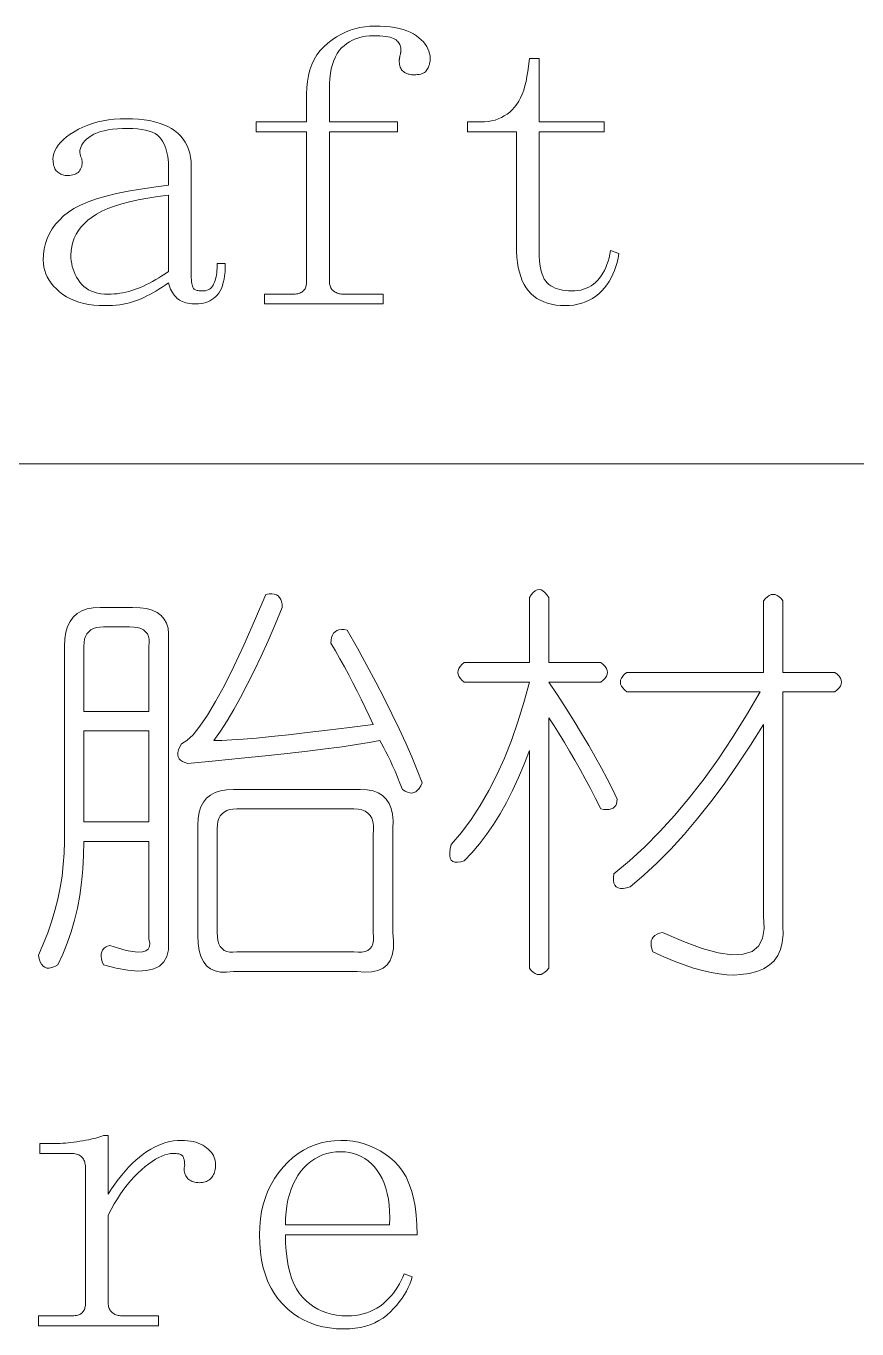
# Model space of a CAD drawing. Extents: x 1 to 297, y 1 to 210.
# Drawn here: x 4.5 to 8.88, y 35.78 to 42.65 of the extents above; entities that cross this region are included whole.
import ezdxf

# ---------------------------------------------------------------- set-up
doc = ezdxf.new("R2010")
doc.units = 0

msp = doc.modelspace()

# ---------------------------------------------------------------- linework, layer by layer
at = {"color": 7, "lineweight": 13}
msp.add_line((1.3055, 40.342), (219.3213, 40.342), dxfattribs=at)
for points in [[(5.9826, 42.2906), (5.9838, 42.3257), (5.9871, 42.359), (5.9927, 42.3905), (6.0005, 42.4202), (6.0105, 42.4481), (6.0228, 42.4742), (6.0372, 42.4985), (6.054, 42.521), (6.0729, 42.5417), (6.0941, 42.5606), (6.1166, 42.5777), (6.1397, 42.593), (6.1632, 42.6065), (6.1873, 42.6182), (6.2119, 42.6281), (6.237, 42.6362), (6.2627, 42.6425), (6.2888, 42.647), (6.3155, 42.6497), (6.3426, 42.6506), (6.3711, 42.6501), (6.398, 42.6485), (6.4235, 42.6459), (6.4476, 42.6423), (6.4701, 42.6377), (6.4913, 42.6321), (6.5109, 42.6254), (6.5292, 42.6177), (6.5459, 42.6089), (6.5612, 42.5991), (6.5751, 42.5887), (6.5874, 42.5779), (6.5984, 42.5667), (6.6078, 42.5553), (6.6159, 42.5434), (6.6224, 42.5313), (6.6275, 42.5187), (6.6312, 42.5059), (6.6333, 42.4927), (6.6341, 42.4791), (6.6339, 42.4724), (6.6334, 42.4658), (6.6325, 42.4593), (6.6313, 42.4531), (6.6298, 42.447), (6.6279, 42.4411), (6.6257, 42.4353), (6.6231, 42.4298), (6.6202, 42.4244), (6.6169, 42.4191), (6.6132, 42.4143), (6.6087, 42.4099), (6.6036, 42.406), (6.5977, 42.4027), (6.5912, 42.3999), (6.584, 42.3975), (6.5761, 42.3957), (6.5676, 42.3945), (6.5583, 42.3937), (6.5484, 42.3934), (6.5416, 42.3936), (6.5352, 42.3941), (6.5289, 42.395), (6.523, 42.3962), (6.5173, 42.3977), (6.5118, 42.3996), (6.5067, 42.4018), (6.5017, 42.4044), (6.4971, 42.4073), (6.4926, 42.4106), (6.4886, 42.4143), (6.4849, 42.4185), (6.4817, 42.4232), (6.4789, 42.4284), (6.4766, 42.4341), (6.4746, 42.4404), (6.4731, 42.4472), (6.4721, 42.4545), (6.4714, 42.4623), (6.4712, 42.4706), (6.4713, 42.4724), (6.4714, 42.4743), (6.4716, 42.4765), (6.4719, 42.4788), (6.4723, 42.4813), (6.4728, 42.4839), (6.4733, 42.4868), (6.474, 42.4898), (6.4747, 42.4929), (6.4755, 42.4963), (6.4763, 42.4996), (6.477, 42.5028), (6.4777, 42.5058), (6.4782, 42.5086), (6.4787, 42.5113), (6.4791, 42.5138), (6.4794, 42.5161), (6.4796, 42.5182), (6.4797, 42.5202), (6.4798, 42.522), (6.4795, 42.5287), (6.4788, 42.5352), (6.4775, 42.5414), (6.4757, 42.5474), (6.4734, 42.5531), (6.4705, 42.5585), (6.4672, 42.5637), (6.4633, 42.5686), (6.459, 42.5733), (6.4541, 42.5777), (6.4482, 42.5818), (6.441, 42.5854), (6.4325, 42.5886), (6.4225, 42.5914), (6.4112, 42.5938), (6.3985, 42.5957), (6.3845, 42.5972), (6.369, 42.5983), (6.3522, 42.5989), (6.3341, 42.5991), (6.3139, 42.5985), (6.2945, 42.5966), (6.2758, 42.5934), (6.258, 42.5889), (6.2409, 42.5831), (6.2245, 42.576), (6.209, 42.5676), (6.1942, 42.558), (6.1802, 42.5471), (6.1669, 42.5349), (6.1547, 42.5211), (6.1438, 42.5055), (6.1341, 42.4882), (6.1258, 42.469), (6.1187, 42.4481), (6.1129, 42.4253), (6.1084, 42.4008), (6.1052, 42.3744), (6.1033, 42.3462), (6.1026, 42.3163), (6.1026, 42.1449), (6.4626, 42.1449), (6.4626, 42.0934), (6.1026, 42.0934), (6.1026, 41.3049), (6.1029, 41.2982), (6.1035, 41.2918), (6.1046, 41.2858), (6.1061, 41.2802), (6.108, 41.2749), (6.1104, 41.2699), (6.1131, 41.2653), (6.1164, 41.261), (6.12, 41.257), (6.1241, 41.2534), (6.1285, 41.2502), (6.1332, 41.2473), (6.1381, 41.2447), (6.1433, 41.2425), (6.1487, 41.2406), (6.1544, 41.239), (6.1604, 41.2378), (6.1666, 41.237), (6.1731, 41.2365), (6.1798, 41.2363), (6.3855, 41.2363), (6.3855, 41.1849), (5.7598, 41.1849), (5.7598, 41.2363), (5.9055, 41.2363), (5.9138, 41.2365), (5.9216, 41.237), (5.9289, 41.2378), (5.9357, 41.239), (5.9419, 41.2406), (5.9477, 41.2425), (5.9529, 41.2447), (5.9576, 41.2473), (5.9618, 41.2502), (5.9655, 41.2534), (5.9688, 41.257), (5.9717, 41.261), (5.9742, 41.2653), (5.9765, 41.2699), (5.9784, 41.2749), (5.9799, 41.2802), (5.9811, 41.2858), (5.982, 41.2918), (5.9825, 41.2982), (5.9826, 41.3049), (5.9826, 42.0934), (5.7169, 42.0934), (5.7169, 42.1449), (5.9826, 42.1449)], [(7.2084, 41.4591), (7.2088, 41.4359), (7.2101, 41.4142), (7.2122, 41.3941), (7.2152, 41.3755), (7.2191, 41.3584), (7.2238, 41.3429), (7.2294, 41.3289), (7.2358, 41.3165), (7.2431, 41.3056), (7.2512, 41.2963), (7.2602, 41.2881), (7.2701, 41.2809), (7.2808, 41.2744), (7.2924, 41.2689), (7.3048, 41.2641), (7.3181, 41.2603), (7.3322, 41.2573), (7.3472, 41.2551), (7.3631, 41.2539), (7.3798, 41.2534), (7.3966, 41.254), (7.4127, 41.2557), (7.4281, 41.2584), (7.4429, 41.2623), (7.4569, 41.2674), (7.4703, 41.2735), (7.483, 41.2807), (7.495, 41.2891), (7.5063, 41.2986), (7.5169, 41.3091), (7.5269, 41.3208), (7.5361, 41.3333), (7.5447, 41.3468), (7.5526, 41.3613), (7.5598, 41.3766), (7.5663, 41.393), (7.5721, 41.4102), (7.5773, 41.4285), (7.5817, 41.4476), (7.5855, 41.4677), (7.6284, 41.4506), (7.6244, 41.427), (7.6193, 41.4043), (7.6131, 41.3824), (7.6057, 41.3614), (7.5973, 41.3413), (7.5877, 41.322), (7.5771, 41.3036), (7.5653, 41.286), (7.5524, 41.2693), (7.5384, 41.2534), (7.5233, 41.2388), (7.5073, 41.2257), (7.4904, 41.2141), (7.4725, 41.2041), (7.4537, 41.1956), (7.434, 41.1886), (7.4133, 41.1832), (7.3916, 41.1794), (7.369, 41.1771), (7.3455, 41.1763), (7.3204, 41.1771), (7.2966, 41.1794), (7.2741, 41.1832), (7.2529, 41.1886), (7.233, 41.1956), (7.2144, 41.2041), (7.197, 41.2141), (7.1809, 41.2257), (7.1661, 41.2388), (7.1526, 41.2534), (7.1404, 41.2697), (7.1295, 41.2877), (7.1199, 41.3074), (7.1115, 41.3289), (7.1044, 41.352), (7.0986, 41.3769), (7.0941, 41.4034), (7.0909, 41.4317), (7.089, 41.4617), (7.0884, 41.4934), (7.0884, 42.0934), (6.8312, 42.0934), (6.8312, 42.1449), (6.8998, 42.1449), (6.92, 42.1455), (6.9394, 42.1474), (6.958, 42.1506), (6.9759, 42.1551), (6.993, 42.1609), (7.0093, 42.168), (7.0249, 42.1764), (7.0397, 42.186), (7.0537, 42.1969), (7.0669, 42.2091), (7.0793, 42.2227), (7.0908, 42.2378), (7.1013, 42.2543), (7.1108, 42.2722), (7.1194, 42.2916), (7.1271, 42.3125), (7.1338, 42.3348), (7.1396, 42.3586), (7.1445, 42.3839), (7.1484, 42.4106), (7.1569, 42.4791), (7.2084, 42.4791), (7.2084, 42.1449), (7.5512, 42.1449), (7.5512, 42.0934), (7.2084, 42.0934)], [(4.9198, 41.1763), (4.8896, 41.177), (4.8608, 41.1792), (4.8334, 41.1828), (4.8073, 41.1879), (4.7826, 41.1945), (4.7593, 41.2025), (4.7374, 41.212), (4.7168, 41.2229), (4.6976, 41.2353), (4.6798, 41.2491), (4.6635, 41.2639), (4.6489, 41.2791), (4.6361, 41.2948), (4.6249, 41.3109), (4.6155, 41.3274), (4.6078, 41.3443), (4.6018, 41.3616), (4.5975, 41.3794), (4.5949, 41.3976), (4.5941, 41.4163), (4.5954, 41.4466), (4.5994, 41.4758), (4.606, 41.5038), (4.6153, 41.5308), (4.6273, 41.5566), (4.6419, 41.5814), (4.6592, 41.605), (4.6791, 41.6275), (4.7017, 41.6489), (4.7269, 41.6691), (4.7561, 41.6883), (4.7905, 41.7063), (4.8302, 41.7233), (4.875, 41.7391), (4.9251, 41.7538), (4.9805, 41.7674), (5.041, 41.7798), (5.1068, 41.7912), (5.1778, 41.8014), (5.2541, 41.8106), (5.2541, 41.9134), (5.2537, 41.9303), (5.2525, 41.9465), (5.2506, 41.9622), (5.2479, 41.9772), (5.2444, 41.9916), (5.2402, 42.0055), (5.2352, 42.0187), (5.2294, 42.0314), (5.2228, 42.0434), (5.2155, 42.0549), (5.2068, 42.0654), (5.1961, 42.0749), (5.1835, 42.0833), (5.1689, 42.0905), (5.1523, 42.0966), (5.1337, 42.1017), (5.1132, 42.1056), (5.0907, 42.1083), (5.0662, 42.11), (5.0398, 42.1106), (5.0115, 42.1101), (4.9849, 42.1087), (4.9601, 42.1063), (4.9369, 42.103), (4.9155, 42.0988), (4.8958, 42.0936), (4.8778, 42.0875), (4.8615, 42.0804), (4.8469, 42.0724), (4.8341, 42.0634), (4.8228, 42.054), (4.8132, 42.0444), (4.805, 42.0348), (4.7984, 42.025), (4.7934, 42.0152), (4.7898, 42.0053), (4.7879, 41.9953), (4.7874, 41.9853), (4.7886, 41.9751), (4.7912, 41.9649), (4.7943, 41.958), (4.7967, 41.9511), (4.7984, 41.9443), (4.7994, 41.9374), (4.7998, 41.9306), (4.7994, 41.9237), (4.7984, 41.9169), (4.7967, 41.91), (4.7943, 41.9031), (4.7912, 41.8963), (4.7874, 41.8898), (4.783, 41.8839), (4.7778, 41.8788), (4.772, 41.8743), (4.7655, 41.8706), (4.7583, 41.8675), (4.7504, 41.8651), (4.7418, 41.8634), (4.7326, 41.8623), (4.7226, 41.862), (4.7159, 41.8622), (4.7094, 41.8629), (4.7032, 41.8639), (4.6973, 41.8654), (4.6916, 41.8674), (4.6861, 41.8697), (4.6809, 41.8725), (4.676, 41.8757), (4.6713, 41.8794), (4.6669, 41.8834), (4.6629, 41.8879), (4.6592, 41.8929), (4.656, 41.8982), (4.6532, 41.904), (4.6509, 41.9102), (4.6489, 41.9169), (4.6474, 41.9239), (4.6464, 41.9314), (4.6457, 41.9394), (4.6455, 41.9477), (4.6466, 41.9631), (4.65, 41.9782), (4.6555, 41.9932), (4.6633, 42.0081), (4.6734, 42.0227), (4.6856, 42.0372), (4.7001, 42.0515), (4.7168, 42.0657), (4.7358, 42.0796), (4.7569, 42.0934), (4.7797, 42.1065), (4.8036, 42.1181), (4.8284, 42.1284), (4.8543, 42.1373), (4.8812, 42.1449), (4.9092, 42.151), (4.9381, 42.1558), (4.9681, 42.1593), (4.9992, 42.1613), (5.0312, 42.162), (5.0646, 42.1614), (5.0964, 42.1594), (5.1264, 42.1562), (5.1546, 42.1517), (5.1812, 42.1459), (5.2061, 42.1389), (5.2292, 42.1305), (5.2506, 42.1209), (5.2704, 42.1099), (5.2884, 42.0977), (5.3046, 42.0843), (5.3192, 42.0698), (5.3321, 42.0541), (5.3432, 42.0374), (5.3526, 42.0195), (5.3604, 42.0005), (5.3664, 41.9804), (5.3706, 41.9592), (5.3732, 41.9369), (5.3741, 41.9134), (5.3741, 41.3477), (5.3742, 41.3346), (5.3746, 41.3225), (5.3752, 41.3116), (5.3761, 41.3018), (5.3773, 41.2931), (5.3787, 41.2855), (5.3804, 41.279), (5.3823, 41.2737), (5.3845, 41.2694), (5.3869, 41.2663), (5.3897, 41.2638), (5.3929, 41.2617), (5.3966, 41.2597), (5.4006, 41.2581), (5.4051, 41.2566), (5.4101, 41.2555), (5.4154, 41.2546), (5.4212, 41.2539), (5.4274, 41.2536), (5.4341, 41.2534), (5.4424, 41.2538), (5.4502, 41.255), (5.4575, 41.2569), (5.4642, 41.2596), (5.4705, 41.2631), (5.4762, 41.2673), (5.4815, 41.2723), (5.4862, 41.2781), (5.4904, 41.2847), (5.4941, 41.292), (5.4973, 41.3), (5.5002, 41.3086), (5.5028, 41.3178), (5.505, 41.3277), (5.5069, 41.3381), (5.5085, 41.3491), (5.5097, 41.3607), (5.5105, 41.3729), (5.511, 41.3857), (5.5112, 41.3991), (5.5541, 41.3991), (5.5536, 41.3759), (5.5524, 41.3541), (5.5502, 41.3337), (5.5472, 41.3148), (5.5434, 41.2974), (5.5386, 41.2814), (5.5331, 41.2668), (5.5266, 41.2538), (5.5194, 41.2422), (5.5112, 41.232), (5.5024, 41.223), (5.493, 41.215), (5.4832, 41.208), (5.4728, 41.2018), (5.4619, 41.1966), (5.4505, 41.1924), (5.4386, 41.1891), (5.4262, 41.1867), (5.4132, 41.1853), (5.3998, 41.1849), (5.388, 41.1851), (5.3768, 41.1859), (5.3661, 41.1872), (5.3559, 41.189), (5.3462, 41.1913), (5.337, 41.1941), (5.3284, 41.1975), (5.3202, 41.2013), (5.3126, 41.2057), (5.3055, 41.2106), (5.2988, 41.2161), (5.2925, 41.2222), (5.2865, 41.2291), (5.2808, 41.2366), (5.2755, 41.2449), (5.2705, 41.2538), (5.2659, 41.2634), (5.2616, 41.2737), (5.2577, 41.2846), (5.2541, 41.2963), (5.2371, 41.2846), (5.2203, 41.2735), (5.2038, 41.263), (5.1876, 41.2531), (5.1716, 41.2438), (5.1558, 41.2351), (5.1404, 41.227), (5.1252, 41.2195), (5.1102, 41.2126), (5.0955, 41.2063), (5.0806, 41.2006), (5.0652, 41.1955), (5.0491, 41.191), (5.0324, 41.1871), (5.0151, 41.1838), (4.9973, 41.1811), (4.9788, 41.179), (4.9597, 41.1775), (4.9401, 41.1766)], [(4.7398, 41.442), (4.7403, 41.4267), (4.7417, 41.4117), (4.744, 41.3969), (4.7473, 41.3823), (4.7516, 41.3681), (4.7568, 41.3541), (4.7629, 41.3403), (4.77, 41.3268), (4.778, 41.3136), (4.7869, 41.3006), (4.7969, 41.2884), (4.808, 41.2774), (4.8202, 41.2678), (4.8336, 41.2594), (4.848, 41.2524), (4.8636, 41.2466), (4.8802, 41.2421), (4.898, 41.2389), (4.9169, 41.2369), (4.9369, 41.2363), (4.9524, 41.2366), (4.9678, 41.2375), (4.9832, 41.239), (4.9986, 41.2411), (5.0141, 41.2438), (5.0295, 41.2471), (5.0449, 41.251), (5.0604, 41.2555), (5.0758, 41.2606), (5.0912, 41.2663), (5.1067, 41.2726), (5.1224, 41.2795), (5.1383, 41.287), (5.1543, 41.2951), (5.1705, 41.3038), (5.1869, 41.3131), (5.2034, 41.323), (5.2201, 41.3335), (5.237, 41.3446), (5.2541, 41.3563), (5.2541, 41.7591), (5.1976, 41.7518), (5.1447, 41.7435), (5.0954, 41.7343), (5.0497, 41.7242), (5.0076, 41.7131), (4.9692, 41.701), (4.9343, 41.688), (4.903, 41.6741), (4.8753, 41.6592), (4.8512, 41.6434), (4.83, 41.6268), (4.8111, 41.6093), (4.7944, 41.5911), (4.7799, 41.5721), (4.7676, 41.5524), (4.7576, 41.5318), (4.7498, 41.5105), (4.7442, 41.4885), (4.7409, 41.4656)], [(5.7684, 39.6534), (5.7846, 39.6558), (5.7992, 39.6562), (5.8121, 39.6545), (5.8232, 39.6507), (5.8326, 39.6449), (5.8404, 39.637), (5.8464, 39.627), (5.8506, 39.615), (5.8532, 39.601), (5.8541, 39.5849), (5.8165, 39.4945), (5.7793, 39.4086), (5.7425, 39.3272), (5.706, 39.2502), (5.6698, 39.1777), (5.634, 39.1097), (5.5985, 39.0461), (5.5633, 38.9869), (5.5285, 38.9322), (5.4941, 38.882), (5.5364, 38.8829), (5.588, 38.8854), (5.6489, 38.8897), (5.719, 38.8957), (5.7984, 38.9034), (5.887, 38.9129), (5.9849, 38.924), (6.092, 38.9369), (6.2084, 38.9514), (6.3341, 38.9677), (6.3133, 39.0121), (6.2922, 39.0562), (6.2708, 39.0999), (6.249, 39.1433), (6.2269, 39.1863), (6.2045, 39.229), (6.1817, 39.2713), (6.1585, 39.3133), (6.135, 39.355), (6.1112, 39.3963), (6.1121, 39.4124), (6.1146, 39.4265), (6.1189, 39.4385), (6.1249, 39.4484), (6.1326, 39.4563), (6.1421, 39.4621), (6.1532, 39.4659), (6.1661, 39.4676), (6.1806, 39.4673), (6.1969, 39.4649), (6.2502, 39.3704), (6.3005, 39.279), (6.3476, 39.1907), (6.3917, 39.1055), (6.4326, 39.0234), (6.4705, 38.9444), (6.5053, 38.8685), (6.537, 38.7956), (6.5657, 38.7258), (6.5912, 38.6591), (6.584, 38.6434), (6.5761, 38.6303), (6.5676, 38.6201), (6.5583, 38.6125), (6.5484, 38.6077), (6.5377, 38.6057), (6.5264, 38.6063), (6.5144, 38.6098), (6.5017, 38.6159), (6.4884, 38.6249), (6.4748, 38.6583), (6.4616, 38.69), (6.4488, 38.72), (6.4362, 38.7483), (6.4241, 38.7749), (6.4122, 38.7997), (6.4008, 38.8229), (6.3896, 38.8443), (6.3788, 38.864), (6.3684, 38.882), (6.312, 38.8715), (6.2456, 38.8607), (6.1693, 38.8496), (6.0831, 38.8381), (5.9869, 38.8263), (5.8808, 38.8141), (5.7648, 38.8016), (5.6388, 38.7887), (5.5028, 38.7755), (5.3569, 38.762), (5.3412, 38.7661), (5.3281, 38.7716), (5.3178, 38.7785), (5.3103, 38.7867), (5.3055, 38.7963), (5.3034, 38.8073), (5.3041, 38.8196), (5.3076, 38.8333), (5.3137, 38.8484), (5.3226, 38.8649), (5.3518, 38.882), (5.3844, 38.9129), (5.4204, 38.9574), (5.4598, 39.0157), (5.5026, 39.0877), (5.5489, 39.1734), (5.5986, 39.2729), (5.6518, 39.386), (5.7084, 39.5129)], [(7.2598, 39.6363), (7.2598, 39.2934), (7.5341, 39.2934), (7.5464, 39.2831), (7.556, 39.2729), (7.5629, 39.2626), (7.567, 39.2523), (7.5684, 39.242), (7.567, 39.2317), (7.5629, 39.2214), (7.556, 39.2111), (7.5464, 39.2009), (7.5341, 39.1906), (7.2598, 39.1906), (7.3066, 39.1196), (7.351, 39.0507), (7.393, 38.9838), (7.4326, 38.919), (7.4698, 38.8563), (7.5046, 38.7956), (7.537, 38.737), (7.567, 38.6804), (7.5946, 38.6259), (7.6198, 38.5734), (7.6189, 38.5606), (7.6164, 38.5494), (7.6121, 38.54), (7.6061, 38.5323), (7.5984, 38.5263), (7.5889, 38.522), (7.5778, 38.5194), (7.5649, 38.5186), (7.5504, 38.5194), (7.5341, 38.522), (7.5066, 38.5762), (7.4792, 38.629), (7.4518, 38.6804), (7.4244, 38.7305), (7.3969, 38.7791), (7.3695, 38.8265), (7.3421, 38.8724), (7.3146, 38.917), (7.2872, 38.9602), (7.2598, 39.002), (7.2598, 37.682), (7.2495, 37.6697), (7.2392, 37.6601), (7.2289, 37.6532), (7.2186, 37.6491), (7.2084, 37.6477), (7.1981, 37.6491), (7.1878, 37.6532), (7.1775, 37.6601), (7.1672, 37.6697), (7.1569, 37.682), (7.1569, 38.8306), (7.1288, 38.7569), (7.0993, 38.6866), (7.0685, 38.6197), (7.0362, 38.5563), (7.0026, 38.4963), (6.9677, 38.4397), (6.9313, 38.3866), (6.8936, 38.3369), (6.8545, 38.2906), (6.8141, 38.2477), (6.7949, 38.2424), (6.7784, 38.2402), (6.7647, 38.241), (6.7537, 38.245), (6.7455, 38.252), (6.74, 38.2621), (6.7373, 38.2753), (6.7373, 38.2916), (6.74, 38.311), (6.7455, 38.3334), (6.799, 38.3975), (6.8497, 38.4665), (6.8977, 38.5402), (6.943, 38.6187), (6.9855, 38.702), (7.0253, 38.7901), (7.0623, 38.883), (7.0966, 38.9807), (7.1281, 39.0833), (7.1569, 39.1906), (6.8141, 39.1906), (6.8017, 39.2009), (6.7921, 39.2111), (6.7853, 39.2214), (6.7812, 39.2317), (6.7798, 39.242), (6.7812, 39.2523), (6.7853, 39.2626), (6.7921, 39.2729), (6.8017, 39.2831), (6.8141, 39.2934), (7.1569, 39.2934), (7.1569, 39.6363), (7.1672, 39.6517), (7.1775, 39.6637), (7.1878, 39.6723), (7.1981, 39.6774), (7.2084, 39.6791), (7.2186, 39.6774), (7.2289, 39.6723), (7.2392, 39.6637), (7.2495, 39.6517)], [(8.3912, 39.6191), (8.4015, 39.6315), (8.4118, 39.6411), (8.4221, 39.6479), (8.4324, 39.6521), (8.4426, 39.6534), (8.4529, 39.6521), (8.4632, 39.6479), (8.4735, 39.6411), (8.4838, 39.6315), (8.4941, 39.6191), (8.4941, 39.242), (8.7684, 39.242), (8.7807, 39.2317), (8.7903, 39.2214), (8.7972, 39.2111), (8.8013, 39.2009), (8.8026, 39.1906), (8.8013, 39.1803), (8.7972, 39.17), (8.7903, 39.1597), (8.7807, 39.1494), (8.7684, 39.1391), (8.4941, 39.1391), (8.4941, 37.9049), (8.4949, 37.8591), (8.4906, 37.8178), (8.4812, 37.7809), (8.4666, 37.7485), (8.4469, 37.7206), (8.4221, 37.6971), (8.3921, 37.6781), (8.3569, 37.6635), (8.3166, 37.6534), (8.2712, 37.6477), (8.2357, 37.6458), (8.1978, 37.647), (8.1576, 37.6513), (8.1149, 37.6587), (8.0698, 37.6691), (8.0223, 37.6827), (7.9724, 37.6993), (7.9201, 37.719), (7.8654, 37.7418), (7.8084, 37.7677), (7.8027, 37.7842), (7.7994, 37.7993), (7.7986, 37.813), (7.8001, 37.8253), (7.8041, 37.8363), (7.8104, 37.8459), (7.8192, 37.8541), (7.8303, 37.861), (7.8438, 37.8665), (7.8598, 37.8706), (7.97, 37.8221), (8.0676, 37.7862), (8.1524, 37.7631), (8.2246, 37.7526), (8.2841, 37.7549), (8.3309, 37.7698), (8.365, 37.7974), (8.3864, 37.8377), (8.3952, 37.8906), (8.3912, 37.9563), (8.3912, 38.9677), (8.3225, 38.8573), (8.2534, 38.7524), (8.184, 38.653), (8.1142, 38.559), (8.0441, 38.4706), (7.9736, 38.3876), (7.9028, 38.3101), (7.8317, 38.2381), (7.7602, 38.1716), (7.6884, 38.1106), (7.669, 38.1051), (7.652, 38.1023), (7.6374, 38.1023), (7.6253, 38.1051), (7.6155, 38.1106), (7.6081, 38.1188), (7.6032, 38.1298), (7.6006, 38.1435), (7.6004, 38.1599), (7.6026, 38.1791), (7.6844, 38.2474), (7.7652, 38.3218), (7.8449, 38.4023), (7.9236, 38.4891), (8.0012, 38.582), (8.0778, 38.6811), (8.1534, 38.7863), (8.228, 38.8978), (8.3016, 39.0154), (8.3741, 39.1391), (7.6712, 39.1391), (7.6589, 39.1494), (7.6493, 39.1597), (7.6424, 39.17), (7.6383, 39.1803), (7.6369, 39.1906), (7.6383, 39.2009), (7.6424, 39.2111), (7.6493, 39.2214), (7.6589, 39.2317), (7.6712, 39.242), (8.3912, 39.242)], [(4.8941, 39.5849), (5.0655, 39.5849), (5.1044, 39.5831), (5.1389, 39.578), (5.1689, 39.5694), (5.1944, 39.5574), (5.2155, 39.542), (5.2321, 39.5231), (5.2443, 39.5009), (5.252, 39.4751), (5.2553, 39.446), (5.2541, 39.4134), (5.2541, 37.8191), (5.2537, 37.7778), (5.2458, 37.743), (5.2304, 37.7147), (5.2074, 37.693), (5.1769, 37.6777), (5.1389, 37.669), (5.0933, 37.6667), (5.0401, 37.671), (4.9794, 37.6818), (4.9112, 37.6991), (4.9054, 37.7156), (4.9016, 37.7307), (4.8999, 37.7444), (4.9002, 37.7567), (4.9026, 37.7677), (4.9071, 37.7773), (4.9136, 37.7855), (4.9222, 37.7924), (4.9328, 37.7979), (4.9455, 37.802), (4.9908, 37.7869), (5.0305, 37.7759), (5.0648, 37.7691), (5.0936, 37.7663), (5.1169, 37.7677), (5.1348, 37.7732), (5.1471, 37.7828), (5.154, 37.7965), (5.1553, 37.8143), (5.1512, 37.8363), (5.1512, 38.3506), (4.8084, 38.3506), (4.807, 38.2762), (4.8029, 38.2038), (4.796, 38.1335), (4.7864, 38.0653), (4.7741, 37.9991), (4.759, 37.935), (4.7412, 37.873), (4.7206, 37.813), (4.6973, 37.755), (4.6712, 37.6991), (4.6548, 37.6904), (4.6397, 37.6847), (4.626, 37.6822), (4.6136, 37.6827), (4.6026, 37.6863), (4.593, 37.693), (4.5848, 37.7027), (4.578, 37.7156), (4.5725, 37.7315), (4.5684, 37.7506), (4.5944, 37.809), (4.6177, 37.8678), (4.6383, 37.927), (4.6561, 37.9865), (4.6712, 38.0463), (4.6836, 38.1065), (4.6932, 38.167), (4.7, 38.2278), (4.7041, 38.289), (4.7055, 38.3506), (4.7055, 39.3791), (4.7074, 39.4182), (4.713, 39.4532), (4.7225, 39.4841), (4.7357, 39.5108), (4.7526, 39.5334), (4.7734, 39.5519), (4.7979, 39.5663), (4.8262, 39.5766), (4.8582, 39.5828)], [(5.0484, 39.482), (4.9112, 39.482), (4.8917, 39.481), (4.8742, 39.4779), (4.8588, 39.4727), (4.8454, 39.4655), (4.8341, 39.4563), (4.8248, 39.445), (4.8176, 39.4316), (4.8125, 39.4162), (4.8094, 39.3987), (4.8084, 39.3791), (4.8084, 39.0363), (5.1512, 39.0363), (5.1512, 39.3791), (5.1533, 39.3987), (5.1526, 39.4162), (5.1492, 39.4316), (5.143, 39.445), (5.1341, 39.4563), (5.1224, 39.4655), (5.108, 39.4727), (5.0909, 39.4779), (5.071, 39.481)], [(5.1512, 38.9334), (4.8084, 38.9334), (4.8084, 38.4534), (5.1512, 38.4534)], [(5.5969, 38.6249), (6.2655, 38.6249), (6.3012, 38.6228), (6.3327, 38.6166), (6.3601, 38.6063), (6.3834, 38.5919), (6.4026, 38.5734), (6.4177, 38.5508), (6.4287, 38.5241), (6.4356, 38.4932), (6.4383, 38.4582), (6.4369, 38.4191), (6.4369, 37.8706), (6.4412, 37.8253), (6.4404, 37.7855), (6.4344, 37.7513), (6.4232, 37.7225), (6.4069, 37.6991), (6.3855, 37.6813), (6.3589, 37.669), (6.3272, 37.6621), (6.2904, 37.6607), (6.2484, 37.6649), (5.5969, 37.6649), (5.5611, 37.6606), (5.529, 37.6614), (5.5008, 37.6674), (5.4762, 37.6786), (5.4555, 37.6949), (5.4385, 37.7163), (5.4253, 37.7429), (5.4159, 37.7746), (5.4102, 37.8114), (5.4084, 37.8534), (5.4084, 38.4363), (5.4102, 38.4721), (5.4159, 38.5042), (5.4253, 38.5325), (5.4385, 38.557), (5.4555, 38.5777), (5.4762, 38.5947), (5.5008, 38.6079), (5.529, 38.6173), (5.5611, 38.623)], [(6.2312, 38.522), (5.6141, 38.522), (5.5945, 38.521), (5.577, 38.5179), (5.5616, 38.5127), (5.5482, 38.5055), (5.5369, 38.4963), (5.5277, 38.485), (5.5205, 38.4716), (5.5153, 38.4562), (5.5122, 38.4387), (5.5112, 38.4191), (5.5112, 37.8706), (5.5122, 37.8479), (5.5153, 37.8281), (5.5205, 37.8109), (5.5277, 37.7965), (5.5369, 37.7849), (5.5482, 37.7759), (5.5616, 37.7698), (5.577, 37.7663), (5.5945, 37.7657), (5.6141, 37.7677), (6.2312, 37.7677), (6.2538, 37.7657), (6.2737, 37.7663), (6.2909, 37.7698), (6.3053, 37.7759), (6.3169, 37.7849), (6.3258, 37.7965), (6.332, 37.8109), (6.3354, 37.8281), (6.3361, 37.8479), (6.3341, 37.8706), (6.3341, 38.3849), (6.3361, 38.4109), (6.3354, 38.4342), (6.332, 38.4548), (6.3258, 38.4726), (6.3169, 38.4877), (6.3053, 38.5001), (6.2909, 38.5097), (6.2737, 38.5165), (6.2538, 38.5206)], [(4.9369, 36.4906), (4.9542, 36.5174), (4.9717, 36.5429), (4.9895, 36.5671), (5.0076, 36.59), (5.0259, 36.6116), (5.0444, 36.632), (5.0632, 36.6511), (5.0823, 36.6689), (5.1016, 36.6854), (5.1212, 36.7006), (5.141, 36.7144), (5.1608, 36.7268), (5.1807, 36.7377), (5.2008, 36.7472), (5.2209, 36.7552), (5.241, 36.7618), (5.2613, 36.7669), (5.2817, 36.7705), (5.3021, 36.7727), (5.3226, 36.7734), (5.3394, 36.773), (5.3554, 36.7719), (5.3706, 36.77), (5.385, 36.7673), (5.3987, 36.7638), (5.4116, 36.7595), (5.4237, 36.7545), (5.4351, 36.7487), (5.4457, 36.7422), (5.4555, 36.7349), (5.4645, 36.727), (5.4725, 36.7189), (5.4795, 36.7106), (5.4857, 36.7019), (5.4909, 36.6931), (5.4951, 36.6839), (5.4984, 36.6746), (5.5008, 36.6649), (5.5022, 36.655), (5.5026, 36.6449), (5.5024, 36.6365), (5.5018, 36.6284), (5.5007, 36.6207), (5.4992, 36.6133), (5.4973, 36.6063), (5.4949, 36.5996), (5.4921, 36.5933), (5.4889, 36.5873), (5.4853, 36.5816), (5.4812, 36.5763), (5.4767, 36.5714), (5.4718, 36.567), (5.4664, 36.5632), (5.4606, 36.5598), (5.4544, 36.557), (5.4478, 36.5547), (5.4407, 36.5529), (5.4332, 36.5516), (5.4253, 36.5508), (5.4169, 36.5506), (5.4086, 36.5508), (5.4006, 36.5516), (5.3931, 36.5529), (5.3861, 36.5547), (5.3794, 36.557), (5.3732, 36.5598), (5.3674, 36.5632), (5.3621, 36.567), (5.3571, 36.5714), (5.3526, 36.5763), (5.3487, 36.5816), (5.3453, 36.5873), (5.3425, 36.5933), (5.3403, 36.5996), (5.3387, 36.6063), (5.3377, 36.6133), (5.3373, 36.6207), (5.3376, 36.6284), (5.3384, 36.6365), (5.3398, 36.6449), (5.3397, 36.6499), (5.3394, 36.6548), (5.339, 36.6595), (5.3384, 36.6641), (5.3376, 36.6684), (5.3367, 36.6726), (5.3356, 36.6767), (5.3343, 36.6805), (5.3328, 36.6842), (5.3312, 36.6877), (5.3292, 36.691), (5.3264, 36.6939), (5.323, 36.6965), (5.3189, 36.6987), (5.3141, 36.7006), (5.3086, 36.7021), (5.3024, 36.7033), (5.2956, 36.7042), (5.288, 36.7047), (5.2798, 36.7049), (5.2658, 36.704), (5.2512, 36.7014), (5.2359, 36.6971), (5.2201, 36.6911), (5.2037, 36.6834), (5.1867, 36.674), (5.1691, 36.6629), (5.1509, 36.65), (5.1321, 36.6354), (5.1126, 36.6191), (5.0931, 36.6013), (5.0741, 36.5821), (5.0554, 36.5615), (5.0372, 36.5396), (5.0194, 36.5163), (5.0021, 36.4916), (4.9851, 36.4655), (4.9686, 36.4381), (4.9526, 36.4093), (4.9369, 36.3791), (4.9369, 35.9163), (4.9371, 35.9096), (4.9378, 35.9033), (4.9389, 35.8973), (4.9404, 35.8916), (4.9423, 35.8863), (4.9446, 35.8813), (4.9474, 35.8767), (4.9506, 35.8724), (4.9543, 35.8685), (4.9584, 35.8649), (4.9628, 35.8616), (4.9674, 35.8587), (4.9724, 35.8561), (4.9776, 35.8539), (4.983, 35.852), (4.9887, 35.8505), (4.9947, 35.8493), (5.0009, 35.8484), (5.0073, 35.8479), (5.0141, 35.8477), (5.2026, 35.8477), (5.2026, 35.7963), (4.5684, 35.7963), (4.5684, 35.8477), (4.7398, 35.8477), (4.7481, 35.8479), (4.7559, 35.8484), (4.7632, 35.8493), (4.77, 35.8505), (4.7762, 35.852), (4.782, 35.8539), (4.7872, 35.8561), (4.7919, 35.8587), (4.7961, 35.8616), (4.7998, 35.8649), (4.803, 35.8685), (4.806, 35.8724), (4.8085, 35.8767), (4.8108, 35.8813), (4.8126, 35.8863), (4.8142, 35.8916), (4.8154, 35.8973), (4.8162, 35.9033), (4.8168, 35.9096), (4.8169, 35.9163), (4.8169, 36.6277), (4.8168, 36.6344), (4.8162, 36.6409), (4.8154, 36.6471), (4.8142, 36.6531), (4.8126, 36.6588), (4.8108, 36.6642), (4.8085, 36.6694), (4.806, 36.6743), (4.803, 36.679), (4.7998, 36.6834), (4.7961, 36.6875), (4.7919, 36.6911), (4.7872, 36.6944), (4.782, 36.6971), (4.7762, 36.6995), (4.77, 36.7014), (4.7632, 36.7029), (4.7559, 36.704), (4.7481, 36.7046), (4.7398, 36.7049), (4.5769, 36.7049), (4.5769, 36.7563), (4.6455, 36.7563), (4.6577, 36.7564), (4.6704, 36.7568), (4.6834, 36.7574), (4.6969, 36.7583), (4.7109, 36.7595), (4.7252, 36.7609), (4.74, 36.7626), (4.7552, 36.7645), (4.7709, 36.7667), (4.7869, 36.7691), (4.8028, 36.7718), (4.818, 36.7745), (4.8323, 36.7772), (4.8459, 36.7801), (4.8587, 36.7831), (4.8708, 36.7861), (4.882, 36.7892), (4.8925, 36.7925), (4.9023, 36.7958), (4.9112, 36.7991), (4.9369, 36.7991)], [(5.8712, 36.2763), (5.8721, 36.2313), (5.8748, 36.189), (5.8793, 36.1494), (5.8856, 36.1124), (5.8937, 36.0781), (5.9036, 36.0464), (5.9153, 36.0174), (5.9288, 35.991), (5.9441, 35.9673), (5.9612, 35.9463), (5.9798, 35.9276), (5.9994, 35.9108), (6.0202, 35.896), (6.0421, 35.8832), (6.0651, 35.8724), (6.0893, 35.8635), (6.1145, 35.8566), (6.1409, 35.8517), (6.1683, 35.8487), (6.1969, 35.8477), (6.2189, 35.8484), (6.2401, 35.8503), (6.2607, 35.8535), (6.2806, 35.858), (6.2998, 35.8638), (6.3183, 35.8709), (6.3361, 35.8792), (6.3533, 35.8889), (6.3697, 35.8998), (6.3855, 35.912), (6.4005, 35.9252), (6.4146, 35.9389), (6.4279, 35.9533), (6.4404, 35.9682), (6.4519, 35.9838), (6.4626, 35.9999), (6.4725, 36.0167), (6.4815, 36.0341), (6.4896, 36.052), (6.4969, 36.0706), (6.5398, 36.0534), (6.534, 36.0346), (6.5269, 36.0159), (6.5186, 35.9972), (6.5089, 35.9787), (6.498, 35.9602), (6.4858, 35.9418), (6.4723, 35.9235), (6.4575, 35.9053), (6.4414, 35.8872), (6.4241, 35.8691), (6.4054, 35.852), (6.3855, 35.8367), (6.3643, 35.8232), (6.3418, 35.8115), (6.318, 35.8016), (6.2929, 35.7935), (6.2666, 35.7872), (6.2389, 35.7827), (6.21, 35.78), (6.1798, 35.7791), (6.1411, 35.7804), (6.1038, 35.7843), (6.0681, 35.7907), (6.0337, 35.7997), (6.0009, 35.8113), (5.9694, 35.8254), (5.9395, 35.8421), (5.911, 35.8614), (5.8839, 35.8833), (5.8584, 35.9077), (5.8347, 35.9345), (5.8136, 35.9636), (5.795, 35.9949), (5.7788, 36.0284), (5.7651, 36.0641), (5.754, 36.1021), (5.7453, 36.1423), (5.739, 36.1847), (5.7353, 36.2294), (5.7341, 36.2763), (5.7353, 36.3184), (5.739, 36.3591), (5.7453, 36.3983), (5.754, 36.4361), (5.7651, 36.4724), (5.7788, 36.5072), (5.795, 36.5406), (5.8136, 36.5725), (5.8347, 36.603), (5.8584, 36.632), (5.8838, 36.6589), (5.9103, 36.6829), (5.9379, 36.7041), (5.9667, 36.7225), (5.9966, 36.7381), (6.0276, 36.7508), (6.0597, 36.7607), (6.0929, 36.7678), (6.1272, 36.772), (6.1626, 36.7734), (6.1948, 36.7723), (6.2261, 36.769), (6.2565, 36.7634), (6.2861, 36.7556), (6.3148, 36.7456), (6.3426, 36.7333), (6.3696, 36.7188), (6.3958, 36.7021), (6.4211, 36.6832), (6.4455, 36.662), (6.4683, 36.6381), (6.4887, 36.6109), (6.5067, 36.5805), (6.5223, 36.5468), (6.5355, 36.5099), (6.5463, 36.4697), (6.5547, 36.4262), (6.5607, 36.3795), (6.5643, 36.3295), (6.5655, 36.2763)], [(6.4198, 36.3277), (6.4207, 36.3645), (6.42, 36.3995), (6.4176, 36.4328), (6.4136, 36.4642), (6.408, 36.4938), (6.4008, 36.5216), (6.3919, 36.5476), (6.3814, 36.5718), (6.3693, 36.5942), (6.3555, 36.6149), (6.3405, 36.6336), (6.3245, 36.6503), (6.3075, 36.6651), (6.2897, 36.6779), (6.2709, 36.6888), (6.2511, 36.6977), (6.2304, 36.7046), (6.2088, 36.7095), (6.1862, 36.7124), (6.1626, 36.7134), (6.1374, 36.7124), (6.1131, 36.7093), (6.0897, 36.7042), (6.0673, 36.697), (6.0459, 36.6877), (6.0253, 36.6764), (6.0057, 36.663), (5.9871, 36.6476), (5.9694, 36.6301), (5.9526, 36.6106), (5.9372, 36.5892), (5.9233, 36.5663), (5.9111, 36.5419), (5.9005, 36.5159), (5.8916, 36.4884), (5.8842, 36.4594), (5.8785, 36.4288), (5.8745, 36.3966), (5.872, 36.3629), (5.8712, 36.3277)]]:
    msp.add_lwpolyline(points, close=True, dxfattribs=at)

doc.saveas('drawing.dxf')
